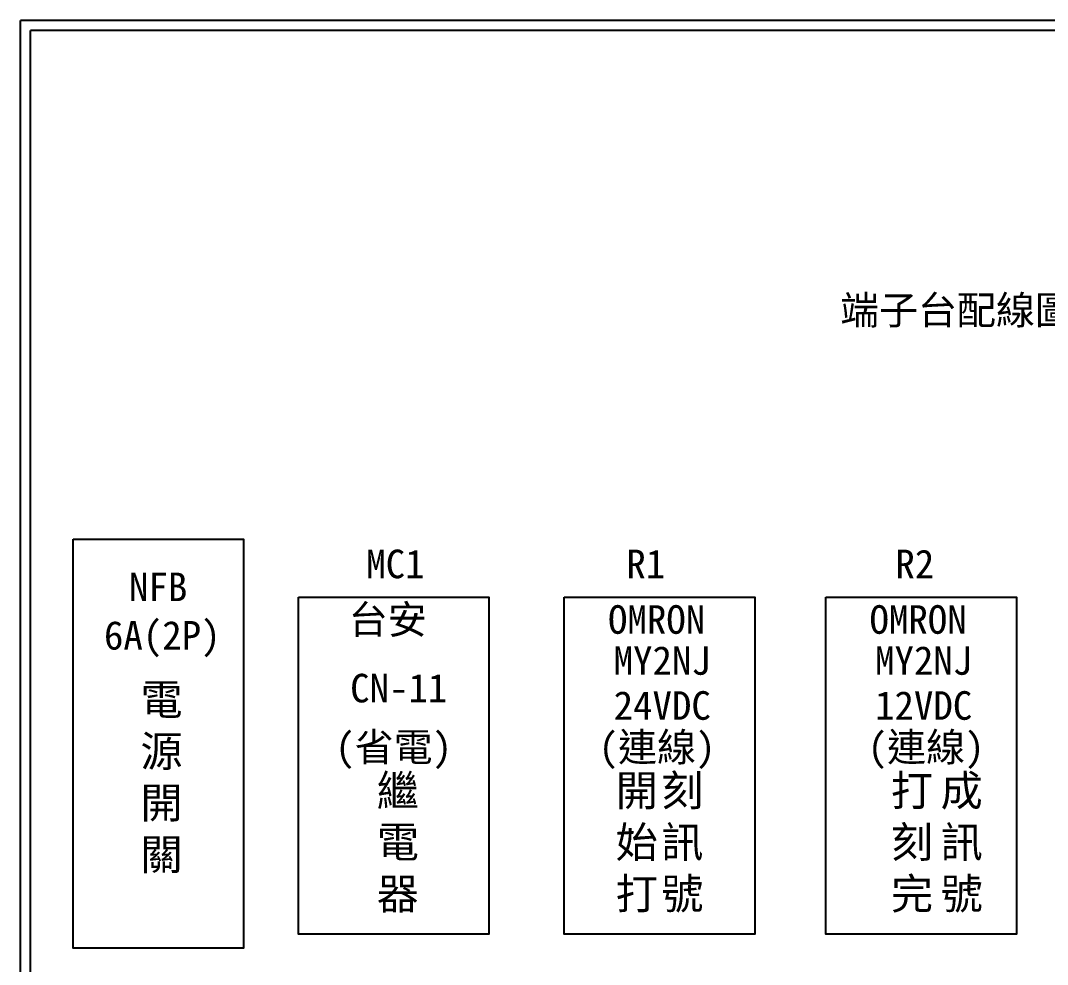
# Model space of a CAD drawing. Extents: x 325 to 612, y 3 to 207.
# Drawn here: x 325.3 to 454.7, y 88.1 to 207 of the extents above; entities that cross this region are included whole.
import ezdxf

# ---------------------------------------------------------------- set-up
doc = ezdxf.new("R2010")
doc.units = 0
doc.layers.add('圖框層', color=7, linetype='CONTINUOUS')
doc.layers.add('標尺寸層', color=3, linetype='CONTINUOUS')
doc.styles.add('CNS', font='romanc.shx', dxfattribs={"bigfont": 'chineset.shx'})
doc.styles.add('STSL', font='kaiu.ttf')

msp = doc.modelspace()

# ---------------------------------------------------------------- linework, layer by layer
at = {"layer": '圖框層', "color": 7}
for p, q in [((612.32, 206.97), (325.32, 206.97)), ((325.32, 3), (325.32, 206.97)), ((611.07, 205.72), (326.57, 205.72)), ((326.57, 4.25), (326.57, 205.72))]:
    msp.add_line(p, q, dxfattribs=at)
at = {"layer": '標尺寸層', "color": 7}
for points in [[(331.94, 141.64), (353.42, 141.64), (353.42, 90.12), (331.94, 90.12)], [(360.33, 134.34), (384.34, 134.34), (384.34, 91.91), (360.33, 91.91)], [(393.83, 134.34), (417.84, 134.34), (417.84, 91.91), (393.83, 91.91)], [(426.77, 134.34), (450.79, 134.34), (450.79, 91.91), (426.77, 91.91)]]:
    msp.add_lwpolyline(points, close=True, dxfattribs=at)

# ---------------------------------------------------------------- texts
at = {"layer": '圖框層', "color": 4, "style": 'STSL'}
for s, p in [('端子台配線圖', (428.58, 168.7)), ('MC1', (368.88, 136.73)), ('R1', (401.65, 136.73)), ('R2', (435.55, 136.73)), ('NFB', (338.99, 133.84)), ('台安', (366.68, 129.73)), ('OMRON', (399.34, 129.73)), ('OMRON', (432.29, 129.73)), ('6A(2P)', (335.83, 127.74)), ('MY2NJ', (400.05, 124.57)), ('MY2NJ', (432.99, 124.57)), ('CN-11', (366.85, 121.09)), ('24VDC', (400.05, 118.9)), ('12VDC', (432.99, 118.9)), ('(省電)', (364.97, 113.66)), ('(連線)', (398.16, 113.66)), ('(連線)', (432.06, 113.66))]:
    msp.add_text(s, height=3.6, dxfattribs=at).set_placement(p)
at = {"layer": '標尺寸層', "color": 7, "char_height": 3.9, "width": 4.9608, "attachment_point": 1, "style": 'CNS'}
for s, insert in [('{\\fDFKai-SB|b0|i0|c136|p65;電源開關}', (340.42, 123.4)), ('{\\fDFKai-SB|b0|i0|c136|p65;繼電器}', (370.2, 111.94)), ('{\\fDFKai-SB|b0|i0|c136|p65;開始打}', (400.3, 111.94)), ('{\\fDFKai-SB|b0|i0|c136|p65;刻\\P訊\\P號}', (406.04, 111.94)), ('{\\fDFKai-SB|b0|i0|c136|p65;打刻\\P完}', (434.98, 111.94)), ('{\\fDFKai-SB|b0|i0|c136|p65;成訊號}', (441.24, 111.94))]:
    msp.add_mtext(s, dxfattribs=dict(at, insert=insert))

doc.saveas('drawing.dxf')
